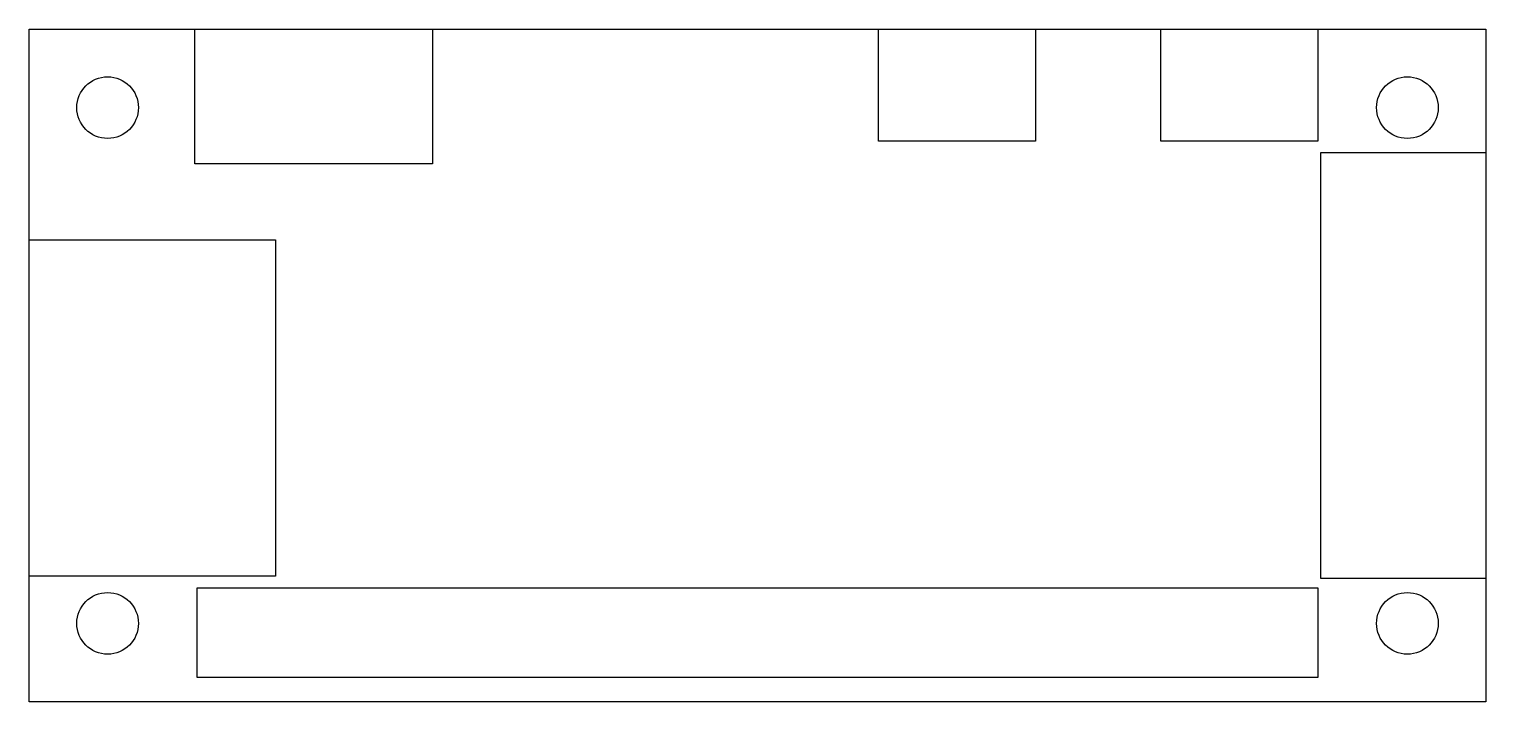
# Model space of a CAD drawing. Header units: millimetres. Extents: x -2.6 to 62.4, y -28.1 to 1.9.
import ezdxf

# ---------------------------------------------------------------- set-up
doc = ezdxf.new("R2010")
doc.units = ezdxf.units.MM
doc.layers.get('0').update_dxf_attribs({"linetype": 'CONTINUOUS'})

msp = doc.modelspace()

# ---------------------------------------------------------------- linework, layer by layer
for points in [[(62.363, -28.081), (-2.637, -28.081), (-2.637, 1.919), (62.363, 1.919)], [(15.363, -4.081), (4.763, -4.081), (4.763, 1.919), (15.363, 1.919)], [(42.263, -3.081), (35.263, -3.081), (35.263, 1.919), (42.263, 1.919)], [(54.863, -3.081), (47.863, -3.081), (47.863, 1.919), (54.863, 1.919)], [(62.363, -22.581), (55, -22.581), (55, -3.581), (62.363, -3.581)], [(8.363, -22.481), (-2.637, -22.481), (-2.637, -7.481), (8.363, -7.481)], [(54.863, -27), (4.863, -27), (4.863, -23), (54.863, -23)]]:
    msp.add_lwpolyline(points, close=True)
for centre in [(0.863, -1.581), (58.863, -1.581), (0.863, -24.581), (58.863, -24.581)]:
    msp.add_circle(centre, 1.375)

doc.saveas('drawing.dxf')
